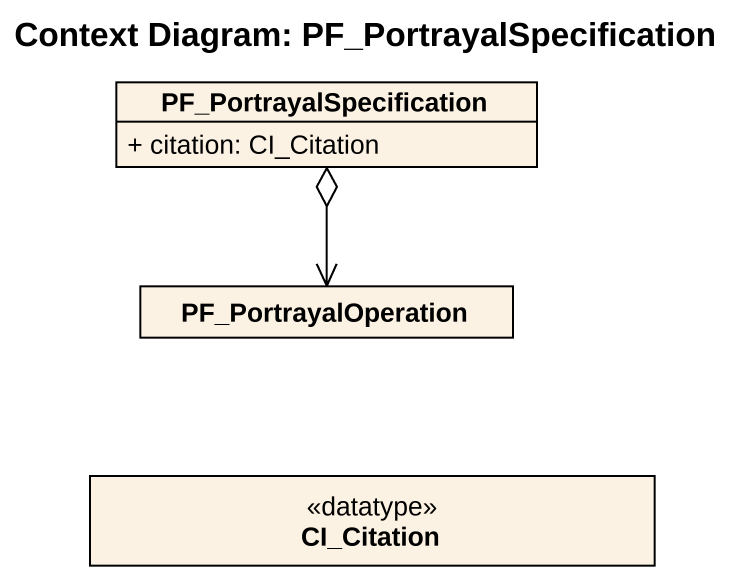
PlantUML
@startuml
title Context Diagram: PF_PortrayalSpecification
hide circle
hide empty members
skinparam classAttributeIconSize 0
class PF_PortrayalSpecification {
  + citation: CI_Citation
}
class PF_PortrayalOperation
class CI_Citation <<datatype>>
PF_PortrayalOperation <-up-o PF_PortrayalSpecification
@enduml
